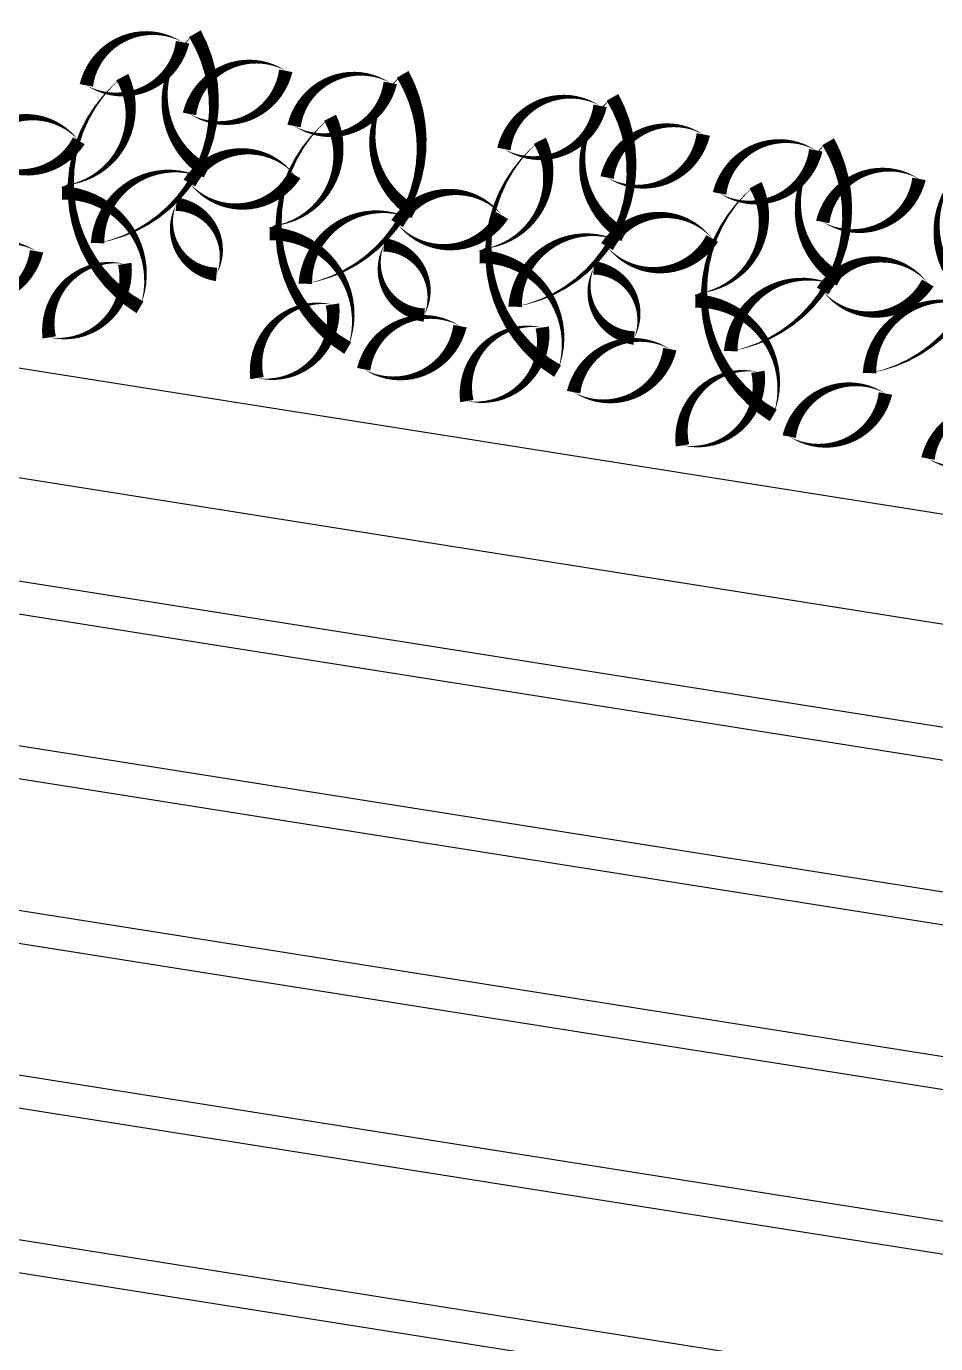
# Model space of a CAD drawing. Extents: x -640655 to -640254, y -1045449 to -1045159.
# Drawn here: x -640321.878 to -640318.524, y -1045413.059 to -1045408.199 of the extents above; entities that cross this region are included whole.
import ezdxf

# ---------------------------------------------------------------- set-up
doc = ezdxf.new("R2010")
doc.units = 0
doc.header["$MEASUREMENT"] = 0
doc.layers.add('KERE ZAHRADA', color=203, linetype='CONTINUOUS')
doc.layers.add('T_tenka', color=4, linetype='CONTINUOUS')

msp = doc.modelspace()

# ---------------------------------------------------------------- linework, layer by layer
at = {"layer": 'KERE ZAHRADA', "color": 253, "linetype": 'Continuous', "ltscale": 0.001}
for points in [[(-640321.3018, -1045408.2576, 0, 0, 0.520567), (-640321.3018, -1045408.2576, 0, 0.05, 0.520567), (-640321.6568, -1045408.4165, 0, 0.05, 0.520567), (-640321.3018, -1045408.2576, 0.05, 0.05, 0)], [(-640321.2563, -1045408.226, 0, 0, 0.520567), (-640321.2563, -1045408.226, 0, 0.05, 0.520567), (-640321.2123, -1045408.7349, 0, 0.05, 0.520567), (-640321.2384, -1045408.7529, 0, 0.05, 0.520567), (-640321.6154, -1045408.9986, 0, 0.05, 0.520567), (-640321.2563, -1045408.226, 0.05, 0.05, 0)], [(-640320.9212, -1045408.3629, 0, 0, 0.520567), (-640320.9212, -1045408.3629, 0, 0.05, 0.520567), (-640321.2763, -1045408.5219, 0, 0.05, 0.520567), (-640320.9212, -1045408.3629, 0.05, 0.05, 0)], [(-640321.4589, -1045409.2357, 0, 0, 0.520567), (-640321.4589, -1045409.2357, 0, 0.05, 0.520567), (-640321.7464, -1045408.8135, 0, 0.05, 0.520567), (-640321.7326, -1045408.785, 0, 0.05, 0.520567), (-640321.5241, -1045408.3862, 0, 0.05, 0.520567), (-640321.4589, -1045409.2357, 0.05, 0.05, 0)], [(-640320.5356, -1045408.4076, 0, 0, 0.520567), (-640320.5356, -1045408.4076, 0, 0.05, 0.520567), (-640320.8907, -1045408.5665, 0, 0.05, 0.520567), (-640320.5356, -1045408.4076, 0.05, 0.05, 0)], [(-640320.4901, -1045408.376, 0, 0, 0.520567), (-640320.4901, -1045408.376, 0, 0.05, 0.520567), (-640320.4461, -1045408.8849, 0, 0.05, 0.520567), (-640320.4722, -1045408.9029, 0, 0.05, 0.520567), (-640320.8492, -1045409.1486, 0, 0.05, 0.520567), (-640320.4901, -1045408.376, 0.05, 0.05, 0)], [(-640319.7618, -1045408.4924, 0, 0, 0.520567), (-640319.7618, -1045408.4924, 0, 0.05, 0.520567), (-640320.1168, -1045408.6513, 0, 0.05, 0.520567), (-640319.7618, -1045408.4924, 0.05, 0.05, 0)], [(-640319.7162, -1045408.4608, 0, 0, 0.520567), (-640319.7162, -1045408.4608, 0, 0.05, 0.520567), (-640319.6722, -1045408.9697, 0, 0.05, 0.520567), (-640319.6983, -1045408.9877, 0, 0.05, 0.520567), (-640320.0754, -1045409.2334, 0, 0.05, 0.520567), (-640319.7162, -1045408.4608, 0.05, 0.05, 0)], [(-640321.6843, -1045408.621, 0, 0, 0.520567), (-640321.6843, -1045408.621, 0, 0.05, 0.520567), (-640322.0721, -1045408.6507, 0, 0.05, 0.520567), (-640321.6843, -1045408.621, 0.05, 0.05, 0)], [(-640320.6927, -1045409.3857, 0, 0, 0.520567), (-640320.6927, -1045409.3857, 0, 0.05, 0.520567), (-640320.9803, -1045408.9635, 0, 0.05, 0.520567), (-640320.9664, -1045408.935, 0, 0.05, 0.520567), (-640320.7579, -1045408.5362, 0, 0.05, 0.520567), (-640320.6927, -1045409.3857, 0.05, 0.05, 0)], [(-640319.3812, -1045408.5977, 0, 0, 0.520567), (-640319.3812, -1045408.5977, 0, 0.05, 0.520567), (-640319.7362, -1045408.7567, 0, 0.05, 0.520567), (-640319.3812, -1045408.5977, 0.05, 0.05, 0)], [(-640319.9188, -1045409.4705, 0, 0, 0.520567), (-640319.9188, -1045409.4705, 0, 0.05, 0.520567), (-640320.2064, -1045409.0483, 0, 0.05, 0.520567), (-640320.1925, -1045409.0198, 0, 0.05, 0.520567), (-640319.984, -1045408.621, 0, 0.05, 0.520567), (-640319.9188, -1045409.4705, 0.05, 0.05, 0)], [(-640318.9663, -1045408.6561, 0, 0, 0.520567), (-640318.9663, -1045408.6561, 0, 0.05, 0.520567), (-640319.3214, -1045408.8151, 0, 0.05, 0.520567), (-640318.9663, -1045408.6561, 0.05, 0.05, 0)], [(-640318.9208, -1045408.6245, 0, 0, 0.520567), (-640318.9208, -1045408.6245, 0, 0.05, 0.520567), (-640318.8768, -1045409.1334, 0, 0.05, 0.520567), (-640318.9029, -1045409.1515, 0, 0.05, 0.520567), (-640319.2799, -1045409.3972, 0, 0.05, 0.520567), (-640318.9208, -1045408.6245, 0.05, 0.05, 0)], [(-640320.8887, -1045408.747, 0, 0, 0.520567), (-640320.8887, -1045408.747, 0, 0.05, 0.520567), (-640321.2766, -1045408.7767, 0, 0.05, 0.520567), (-640320.8887, -1045408.747, 0.05, 0.05, 0)], [(-640318.5858, -1045408.7615, 0, 0, 0.520567), (-640318.5858, -1045408.7615, 0, 0.05, 0.520567), (-640318.9408, -1045408.9204, 0, 0.05, 0.520567), (-640318.5858, -1045408.7615, 0.05, 0.05, 0)], [(-640318.4093, -1045408.7055, 0, 0, 0.520567), (-640318.4093, -1045408.7055, 0, 0.05, 0.520567), (-640318.3653, -1045409.2145, 0, 0.05, 0.520567), (-640318.3914, -1045409.2325, 0, 0.05, 0.520567), (-640318.7684, -1045409.4782, 0, 0.05, 0.520567), (-640318.4093, -1045408.7055, 0.05, 0.05, 0)], [(-640319.1234, -1045409.6343, 0, 0, 0.520567), (-640319.1234, -1045409.6343, 0, 0.05, 0.520567), (-640319.411, -1045409.2121, 0, 0.05, 0.520567), (-640319.3971, -1045409.1836, 0, 0.05, 0.520567), (-640319.1886, -1045408.7847, 0, 0.05, 0.520567), (-640319.1234, -1045409.6343, 0.05, 0.05, 0)], [(-640320.1226, -1045408.897, 0, 0, 0.520567), (-640320.1226, -1045408.897, 0, 0.05, 0.520567), (-640320.5104, -1045408.9267, 0, 0.05, 0.520567), (-640320.1226, -1045408.897, 0.05, 0.05, 0)], [(-640321.1765, -1045409.114, 0, 0, 0.520567), (-640321.1765, -1045409.114, 0, 0.05, 0.520567), (-640321.3251, -1045408.8548, 0, 0.05, 0.520567), (-640321.1765, -1045409.114, 0.05, 0.05, 0)], [(-640319.3487, -1045408.9818, 0, 0, 0.520567), (-640319.3487, -1045408.9818, 0, 0.05, 0.520567), (-640319.7365, -1045409.0115, 0, 0.05, 0.520567), (-640319.3487, -1045408.9818, 0.05, 0.05, 0)], [(-640322.1953, -1045409.1878, 0, 0, 0.520567), (-640322.1953, -1045409.1878, 0, 0.05, 0.520567), (-640321.8403, -1045409.0288, 0, 0.05, 0.520567), (-640322.1953, -1045409.1878, 0.05, 0.05, 0)], [(-640320.4103, -1045409.264, 0, 0, 0.520567), (-640320.4103, -1045409.264, 0, 0.05, 0.520567), (-640320.5589, -1045409.0048, 0, 0.05, 0.520567), (-640320.4103, -1045409.264, 0.05, 0.05, 0)], [(-640321.5151, -1045409.0751, 0, 0, 0.520567), (-640321.5151, -1045409.0751, 0, 0.05, 0.520567), (-640321.7938, -1045409.3465, 0, 0.05, 0.520567), (-640321.5151, -1045409.0751, 0.05, 0.05, 0)], [(-640318.5533, -1045409.1455, 0, 0, 0.520567), (-640318.5533, -1045409.1455, 0, 0.05, 0.520567), (-640318.9411, -1045409.1752, 0, 0.05, 0.520567), (-640318.5533, -1045409.1455, 0.05, 0.05, 0)], [(-640319.6364, -1045409.3488, 0, 0, 0.520567), (-640319.6364, -1045409.3488, 0, 0.05, 0.520567), (-640319.785, -1045409.0896, 0, 0.05, 0.520567), (-640319.6364, -1045409.3488, 0.05, 0.05, 0)], [(-640320.749, -1045409.225, 0, 0, 0.520567), (-640320.749, -1045409.225, 0, 0.05, 0.520567), (-640321.0276, -1045409.4965, 0, 0.05, 0.520567), (-640320.749, -1045409.225, 0.05, 0.05, 0)], [(-640320.6337, -1045409.4638, 0, 0, 0.520567), (-640320.6337, -1045409.4638, 0, 0.05, 0.520567), (-640320.2786, -1045409.3048, 0, 0.05, 0.520567), (-640320.6337, -1045409.4638, 0.05, 0.05, 0)], [(-640319.9751, -1045409.3099, 0, 0, 0.520567), (-640319.9751, -1045409.3099, 0, 0.05, 0.520567), (-640320.2537, -1045409.5813, 0, 0.05, 0.520567), (-640319.9751, -1045409.3099, 0.05, 0.05, 0)], [(-640319.8598, -1045409.5486, 0, 0, 0.520567), (-640319.8598, -1045409.5486, 0, 0.05, 0.520567), (-640319.5047, -1045409.3896, 0, 0.05, 0.520567), (-640319.8598, -1045409.5486, 0.05, 0.05, 0)], [(-640319.1797, -1045409.4736, 0, 0, 0.520567), (-640319.1797, -1045409.4736, 0, 0.05, 0.520567), (-640319.4583, -1045409.745, 0, 0.05, 0.520567), (-640319.1797, -1045409.4736, 0.05, 0.05, 0)], [(-640319.0644, -1045409.7123, 0, 0, 0.520567), (-640319.0644, -1045409.7123, 0, 0.05, 0.520567), (-640318.7093, -1045409.5534, 0, 0.05, 0.520567), (-640319.0644, -1045409.7123, 0.05, 0.05, 0)], [(-640318.5528, -1045409.7934, 0, 0, 0.520567), (-640318.5528, -1045409.7934, 0, 0.05, 0.520567), (-640318.1978, -1045409.6344, 0, 0.05, 0.520567), (-640318.5528, -1045409.7934, 0.05, 0.05, 0)]]:
    msp.add_lwpolyline(points, format="xyseb", close=True, dxfattribs=at)
at = {"layer": 'T_tenka', "linetype": 'Continuous'}
for p, q in [((-640316.0496, -1045410.3876), (-640329.7026, -1045408.2251)), ((-640316.1121, -1045410.7827), (-640329.7642, -1045408.6204)), ((-640325.2726, -1045409.7115), (-640316.1708, -1045411.153)), ((-640325.2759, -1045409.8324), (-640316.1896, -1045411.2716)), ((-640325.2894, -1045410.3163), (-640316.2647, -1045411.7457)), ((-640325.2928, -1045410.4372), (-640316.2834, -1045411.8642)), ((-640325.3063, -1045410.9211), (-640316.3585, -1045412.3383)), ((-640325.3097, -1045411.042), (-640316.3773, -1045412.4568)), ((-640325.3232, -1045411.5259), (-640316.4524, -1045412.9309)), ((-640325.3266, -1045411.6468), (-640316.4711, -1045413.0494)), ((-640325.3401, -1045412.1307), (-640316.5462, -1045413.5235)), ((-640325.3435, -1045412.2516), (-640316.565, -1045413.642))]:
    msp.add_line(p, q, dxfattribs=at)

doc.saveas('drawing.dxf')
